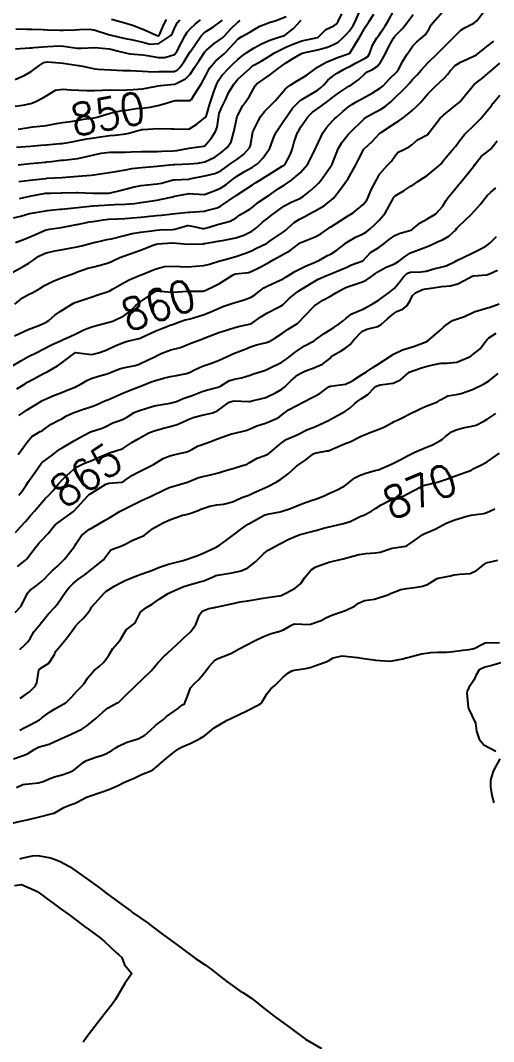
# Model space of a CAD drawing. Header units: metres. Extents: x 307586 to 320046, y 7427249 to 7434250.
# Drawn here: x 319766.2 to 319825.8, y 7429286 to 7429414.4 of the extents above; entities that cross this region are included whole.
import ezdxf
from ezdxf.enums import TextEntityAlignment as Align

# ---------------------------------------------------------------- set-up
doc = ezdxf.new("R2010")
doc.units = ezdxf.units.M
doc.header["$MEASUREMENT"] = 0
for name, color, linetype in [('Cotas', 45, 'Continuous'), ('Curvas de Nivel 1m', 11, 'Continuous'), ('Curvas de Nivel 5m', 15, 'Continuous')]:
    doc.layers.add(name, color=color, linetype=linetype)
doc.styles.add('Style-STANDARD', font='STANDARD.shx')

msp = doc.modelspace()

# ---------------------------------------------------------------- linework, layer by layer
at = {"layer": 'Curvas de Nivel 1m', "flags": 128}
for points, elevation in [([(319765.3, 7429382.7), (319766.58, 7429383.42), (319767.32, 7429383.84), (319767.82, 7429384.17), (319768.49, 7429384.66), (319769.34, 7429385.09), (319770.58, 7429385.4), (319771.34, 7429385.53), (319772.46, 7429385.73), (319773.35, 7429385.9), (319773.92, 7429386.03), (319775.35, 7429386.4), (319775.5, 7429386.43), (319776.1, 7429386.57), (319777.12, 7429386.8), (319777.36, 7429386.84), (319777.71, 7429386.91), (319779.36, 7429387.33), (319780.31, 7429387.57), (319781.37, 7429387.75), (319782.8, 7429387.92), (319783.37, 7429388), (319783.8, 7429388.05), (319785.37, 7429388.09), (319785.7, 7429388.12), (319786.86, 7429388.45), (319787.26, 7429388.56), (319787.37, 7429388.56), (319788.09, 7429388.43), (319789.16, 7429388.2), (319789.37, 7429388.19), (319789.55, 7429388.23), (319790.12, 7429388.4), (319791.06, 7429388.72), (319791.38, 7429388.79), (319792.64, 7429389.11), (319793.39, 7429389.56), (319793.85, 7429389.91), (319794.61, 7429390.35), (319795.12, 7429390.63), (319795.41, 7429390.86), (319796.22, 7429391.53), (319797.42, 7429392.3), (319797.46, 7429392.32), (319798.61, 7429393.13), (319799.44, 7429393.64), (319799.84, 7429393.89), (319800.35, 7429394.28), (319800.97, 7429394.77), (319801.46, 7429395.19), (319802.38, 7429396.26), (319803.32, 7429398.06), (319803.39, 7429398.24), (319803.51, 7429398.51), (319804.06, 7429399.7), (319804.33, 7429400.23), (319804.81, 7429400.95), (319805.54, 7429401.72), (319805.79, 7429401.97), (319806.03, 7429402.22), (319806.83, 7429402.93), (319807.56, 7429403.49), (319807.98, 7429403.79), (319808.6, 7429404.18), (319809.58, 7429404.73), (319810.53, 7429405.22), (319811.59, 7429405.87), (319811.9, 7429406.15), (319812.72, 7429407.02), (319813.62, 7429407.91), (319813.72, 7429408.02), (319813.8, 7429408.12), (319814.43, 7429409.32), (319814.93, 7429410.11), (319815.21, 7429410.54), (319815.65, 7429411.16), (319816.11, 7429411.65), (319816.66, 7429412.09), (319817.19, 7429412.57), (319817.68, 7429413.3), (319817.97, 7429413.8), (319818.17, 7429414.07), (319819.71, 7429415.82)], 857), ([(319765.55, 7429378.7), (319766.49, 7429379.47), (319767.27, 7429379.9), (319767.8, 7429380.14), (319768.67, 7429380.66), (319769.29, 7429381.03), (319770.37, 7429381.56), (319771.3, 7429381.94), (319773.03, 7429382.6), (319773.23, 7429382.68), (319773.3, 7429382.7), (319774.71, 7429383.19), (319775.31, 7429383.35), (319776.3, 7429383.58), (319777.32, 7429383.89), (319777.79, 7429384.09), (319778.74, 7429384.54), (319779.34, 7429384.78), (319780.63, 7429385.22), (319781.34, 7429385.48), (319782.97, 7429386.11), (319783.35, 7429386.23), (319783.56, 7429386.27), (319785.35, 7429386.4), (319785.42, 7429386.39), (319787.35, 7429386.23), (319789.23, 7429386.29), (319789.35, 7429386.3), (319789.44, 7429386.32), (319789.91, 7429386.4), (319791.15, 7429386.6), (319791.36, 7429386.64), (319791.67, 7429386.7), (319793.36, 7429387.02), (319794.35, 7429387.36), (319795.37, 7429387.88), (319795.65, 7429388.06), (319795.99, 7429388.33), (319796.73, 7429388.98), (319797.39, 7429389.51), (319797.85, 7429389.86), (319798.44, 7429390.3), (319799.41, 7429390.99), (319800.25, 7429391.45), (319801.42, 7429391.99), (319801.88, 7429392.26), (319802.73, 7429392.95), (319803.44, 7429393.57), (319803.78, 7429393.9), (319804.04, 7429394.23), (319804.63, 7429395.06), (319805.44, 7429396.22), (319805.45, 7429396.24), (319805.47, 7429396.29), (319806.04, 7429397.67), (319806.26, 7429398.21), (319806.72, 7429399), (319807.52, 7429400.03), (319807.68, 7429400.2), (319809.54, 7429402.05), (319809.6, 7429402.11), (319809.69, 7429402.17), (319810.88, 7429402.83), (319811.56, 7429403.17), (319812.17, 7429403.53), (319812.86, 7429404.13), (319813.58, 7429404.82), (319814.25, 7429405.45), (319814.88, 7429406.11), (319815.22, 7429406.48), (319815.61, 7429406.92), (319816.17, 7429407.54), (319816.67, 7429408.09), (319817.13, 7429408.59), (319817.63, 7429409.1), (319818.61, 7429410.07), (319819.65, 7429411.13), (319820.12, 7429411.58), (319820.6, 7429412.04), (319821.12, 7429412.59), (319821.68, 7429413.12), (319822.24, 7429413.47), (319823.31, 7429414.01), (319823.7, 7429414.33), (319824.95, 7429415.99)], 858), ([(319766.05, 7429394.09), (319767.45, 7429394.28), (319767.8, 7429394.32), (319769.45, 7429394.49), (319769.59, 7429394.51), (319771.45, 7429394.63), (319773.45, 7429394.76), (319775.15, 7429394.89), (319775.46, 7429394.93), (319776.88, 7429395.15), (319777.46, 7429395.25), (319778.27, 7429395.36), (319779.46, 7429395.58), (319780.25, 7429395.74), (319781.47, 7429395.89), (319782.99, 7429396), (319783.47, 7429396.05), (319783.85, 7429396.1), (319785.47, 7429396.23), (319785.69, 7429396.24), (319787.47, 7429396.35), (319788.58, 7429396.42), (319789.47, 7429396.6), (319790.7, 7429397.18), (319791.49, 7429397.73), (319792.27, 7429398.38), (319792.77, 7429399.11), (319793.1, 7429400.37), (319793.54, 7429402.27), (319793.56, 7429402.34), (319793.57, 7429402.36), (319794.25, 7429403.67), (319794.75, 7429404.35), (319795.09, 7429404.83), (319795.59, 7429405.76), (319795.79, 7429406.14), (319795.96, 7429406.34), (319796.91, 7429407.02), (319797.6, 7429407.48), (319798.69, 7429408.3), (319799.63, 7429409), (319800.43, 7429409.49), (319801.64, 7429410.19), (319801.88, 7429410.27), (319803.65, 7429410.65), (319804.88, 7429411), (319805.65, 7429411.32), (319806.23, 7429411.65), (319806.86, 7429412.21), (319807.26, 7429412.61), (319807.68, 7429413.07), (319808.15, 7429413.73), (319808.4, 7429414.19), (319808.89, 7429415.37)], 853), ([(319765.56, 7429403.57), (319766.55, 7429403.7), (319767.56, 7429403.91), (319768.11, 7429404.12), (319769.16, 7429404.66), (319769.58, 7429404.94), (319770.64, 7429405.58), (319771.58, 7429405.71), (319772.59, 7429405.63), (319773.58, 7429405.58), (319774.62, 7429405.55), (319775.58, 7429405.54), (319776.55, 7429405.61), (319777.58, 7429405.64), (319778.65, 7429405.61), (319779.58, 7429405.63), (319780.44, 7429405.66), (319781.59, 7429405.77), (319783.17, 7429406.07), (319783.59, 7429406.16), (319783.87, 7429406.2), (319785.59, 7429406.34), (319785.69, 7429406.36), (319785.93, 7429406.46), (319787.02, 7429407.02), (319787.6, 7429407.6), (319788.15, 7429408.43), (319788.74, 7429409.31), (319789.47, 7429410.41), (319789.65, 7429410.63), (319790.61, 7429411.44), (319791.66, 7429412.18), (319791.89, 7429412.39), (319792.74, 7429413.31), (319793.69, 7429414.21), (319793.78, 7429414.28), (319793.91, 7429414.37)], 849), ([(319765.6, 7429406.94), (319766.81, 7429407.48), (319767.61, 7429407.94), (319768.54, 7429408.67), (319769.2, 7429409.07), (319769.62, 7429409.14), (319771.21, 7429409.05), (319771.62, 7429409.01), (319773.51, 7429408.71), (319773.61, 7429408.69), (319774.05, 7429408.6), (319775.61, 7429408.26), (319775.97, 7429408.22), (319777.61, 7429408.15), (319779.15, 7429408.08), (319779.61, 7429408.06), (319780.08, 7429408.06), (319781.61, 7429407.98), (319783.02, 7429407.9), (319783.61, 7429407.94), (319784.12, 7429407.96), (319785.61, 7429407.95), (319785.98, 7429408.09), (319786.32, 7429408.45), (319786.85, 7429409.22), (319787.63, 7429410.44), (319787.64, 7429410.47), (319789, 7429412.42), (319789.32, 7429412.77), (319789.67, 7429413.01), (319790.53, 7429413.55), (319791.67, 7429414.39)], 848), ([(319765.63, 7429386.42), (319766.28, 7429386.69), (319767.04, 7429387), (319767.36, 7429387.12), (319768.13, 7429387.44), (319769.37, 7429387.97), (319769.9, 7429388.11), (319771.37, 7429388.31), (319772.88, 7429388.61), (319773.28, 7429388.69), (319773.37, 7429388.71), (319774.94, 7429389.03), (319775.38, 7429389.1), (319776.66, 7429389.29), (319777.39, 7429389.37), (319778.51, 7429389.42), (319779.39, 7429389.46), (319780.37, 7429389.54), (319781.39, 7429389.63), (319782.2, 7429389.69), (319783.39, 7429389.82), (319784, 7429389.87), (319785.4, 7429390.03), (319785.77, 7429390.08), (319787.4, 7429390.24), (319787.58, 7429390.26), (319789.4, 7429390.39), (319789.42, 7429390.39), (319789.49, 7429390.41), (319791, 7429390.8), (319791.41, 7429390.99), (319793.4, 7429392.36), (319794.62, 7429393.16), (319795.44, 7429393.68), (319795.85, 7429393.94), (319796.46, 7429394.33), (319797.07, 7429394.71), (319797.46, 7429394.96), (319799.21, 7429396.04), (319799.47, 7429396.19), (319799.53, 7429396.23), (319799.58, 7429396.29), (319800.23, 7429397.53), (319800.49, 7429398.28), (319800.71, 7429399.08), (319801.14, 7429400.27), (319801.27, 7429400.53), (319801.53, 7429400.98), (319802.42, 7429402.26), (319802.99, 7429402.81), (319803.56, 7429403.22), (319804.16, 7429403.64), (319804.95, 7429404.23), (319805.3, 7429404.5), (319805.58, 7429404.72), (319806.44, 7429405.36), (319807.59, 7429406.08), (319807.8, 7429406.2), (319808.85, 7429406.93), (319809.61, 7429407.64), (319809.91, 7429407.88), (319810.46, 7429408.16), (319811.18, 7429408.6), (319811.63, 7429409.15), (319812.14, 7429410.14), (319812.67, 7429411.15), (319813.21, 7429412.13), (319813.39, 7429412.4), (319813.67, 7429412.69), (319814.4, 7429413.4), (319814.94, 7429414.11), (319815.7, 7429415.11)], 856), ([(319765.64, 7429410.8), (319767.41, 7429410.92), (319767.65, 7429410.92), (319767.91, 7429410.94), (319769.65, 7429411.1), (319771.12, 7429411.16), (319771.65, 7429411.13), (319773.37, 7429410.89), (319773.65, 7429410.87), (319773.92, 7429410.88), (319775.65, 7429410.94), (319777.41, 7429410.8), (319777.64, 7429410.75), (319777.8, 7429410.71), (319778.41, 7429410.55), (319779.64, 7429410.23), (319780, 7429410.17), (319781.64, 7429410.02), (319782.2, 7429409.94), (319783.63, 7429409.7), (319784.41, 7429409.69), (319785.64, 7429410.09), (319785.82, 7429410.27), (319785.94, 7429410.46), (319786.51, 7429411.59), (319786.96, 7429412.45), (319787.23, 7429412.88), (319787.68, 7429413.38), (319788.23, 7429413.89), (319788.92, 7429414.42)], 847), ([(319765.67, 7429413.32), (319767.08, 7429413.28), (319767.67, 7429413.26), (319769.11, 7429413.22), (319769.67, 7429413.2), (319771.17, 7429413.13), (319771.67, 7429413.13), (319773.09, 7429413.19), (319773.67, 7429413.23), (319775, 7429413.26), (319775.67, 7429413.15), (319777.44, 7429412.56), (319777.66, 7429412.5), (319779.27, 7429412.15), (319779.66, 7429412.07), (319780.2, 7429411.98), (319781.65, 7429411.65), (319782.54, 7429411.39), (319783.65, 7429411.48), (319785.17, 7429412.47), (319785.38, 7429412.75), (319785.68, 7429413.47), (319786.02, 7429414.12), (319786.33, 7429414.45)], 846), ([(319765.76, 7429398.43), (319767.49, 7429398.55), (319768.83, 7429398.66), (319769.43, 7429398.71), (319769.49, 7429398.71), (319771.26, 7429398.87), (319771.5, 7429398.89), (319772.96, 7429399.15), (319773.5, 7429399.25), (319774.62, 7429399.48), (319775.51, 7429399.62), (319776.34, 7429399.74), (319777.51, 7429399.89), (319778.12, 7429399.94), (319779.52, 7429400.11), (319779.87, 7429400.17), (319781.05, 7429400.51), (319781.42, 7429400.62), (319781.52, 7429400.64), (319781.67, 7429400.66), (319783.53, 7429400.76), (319785.25, 7429400.73), (319785.53, 7429400.73), (319787.29, 7429400.68), (319787.53, 7429400.73), (319788.44, 7429401.34), (319789.54, 7429402.21), (319789.62, 7429402.33), (319789.65, 7429402.41), (319790.1, 7429403.87), (319790.27, 7429404.4), (319790.6, 7429405.38), (319790.98, 7429406.4), (319791.18, 7429406.81), (319791.6, 7429407.45), (319792.46, 7429408.38), (319793.06, 7429408.93), (319793.63, 7429409.46), (319794.11, 7429409.88), (319794.75, 7429410.35), (319795.65, 7429410.92), (319796.57, 7429411.41), (319797.66, 7429411.88), (319798.89, 7429412.3), (319799.47, 7429412.49), (319799.67, 7429412.59), (319800.6, 7429413.36), (319801.46, 7429414.27), (319801.59, 7429414.38)], 851), ([(319765.96, 7429396.2), (319767.47, 7429396.37), (319769.38, 7429396.56), (319769.47, 7429396.57), (319769.55, 7429396.57), (319770.15, 7429396.64), (319771.33, 7429396.78), (319771.47, 7429396.8), (319771.66, 7429396.81), (319773.48, 7429397), (319774.79, 7429397.28), (319775.48, 7429397.45), (319776.39, 7429397.66), (319777.49, 7429397.79), (319778.74, 7429397.79), (319779.49, 7429397.79), (319780.18, 7429397.83), (319781.49, 7429397.89), (319782.89, 7429397.89), (319783.49, 7429397.9), (319784.04, 7429397.92), (319785.49, 7429397.96), (319785.94, 7429398), (319787.49, 7429398.3), (319788.38, 7429398.43), (319789.35, 7429398.56), (319789.5, 7429398.63), (319790.3, 7429399.61), (319790.81, 7429400.4), (319791, 7429400.93), (319791.21, 7429402.39), (319791.28, 7429402.66), (319791.56, 7429403.38), (319791.89, 7429404.06), (319792.04, 7429404.38), (319792.44, 7429405.24), (319793.09, 7429406.37), (319793.6, 7429406.96), (319794.34, 7429407.62), (319795.13, 7429408.34), (319795.39, 7429408.57), (319795.62, 7429408.73), (319796.65, 7429409.3), (319797.64, 7429409.92), (319798.24, 7429410.31), (319799.65, 7429411.02), (319800.54, 7429411.4), (319801.66, 7429411.82), (319803.63, 7429412.2), (319803.66, 7429412.21), (319803.69, 7429412.22), (319803.72, 7429412.24), (319804.69, 7429413.22), (319805.68, 7429413.69), (319806.01, 7429413.9), (319806.26, 7429414.21), (319806.72, 7429415.19)], 852), ([(319766.14, 7429391.97), (319767.42, 7429392.26), (319769.4, 7429392.63), (319769.42, 7429392.63), (319769.44, 7429392.63), (319770.09, 7429392.64), (319771.39, 7429392.67), (319771.42, 7429392.67), (319773.29, 7429392.73), (319773.42, 7429392.73), (319775.36, 7429392.65), (319775.42, 7429392.64), (319777.33, 7429392.65), (319777.42, 7429392.66), (319778.95, 7429393.02), (319779.43, 7429393.14), (319780.54, 7429393.42), (319781.44, 7429393.6), (319782.24, 7429393.7), (319783.44, 7429393.8), (319784.01, 7429393.91), (319785.45, 7429394.31), (319785.58, 7429394.33), (319787.45, 7429394.42), (319787.47, 7429394.42), (319787.54, 7429394.44), (319789.46, 7429394.83), (319790.73, 7429395.12), (319791.46, 7429395.46), (319792.73, 7429396.37), (319793.48, 7429396.89), (319794.33, 7429397.5), (319795.1, 7429398.34), (319795.22, 7429398.62), (319795.52, 7429400.34), (319796.16, 7429401.71), (319796.5, 7429402.33), (319796.96, 7429402.92), (319797.56, 7429403.5), (319797.98, 7429403.9), (319798.36, 7429404.31), (319799.59, 7429405.71), (319799.88, 7429405.99), (319800.29, 7429406.28), (319801.09, 7429406.78), (319801.6, 7429407.07), (319802.35, 7429407.52), (319803.29, 7429408.24), (319803.63, 7429408.48), (319804.75, 7429409.12), (319805.64, 7429409.49), (319806.17, 7429409.69), (319807.64, 7429410.19), (319807.66, 7429410.2), (319807.7, 7429410.26), (319808.88, 7429412.18), (319809.17, 7429412.68), (319809.68, 7429413.56), (319809.93, 7429413.93), (319810.1, 7429414.17), (319810.72, 7429415.15)], 854), ([(319765.51, 7429374.7), (319766.65, 7429375.26), (319767.22, 7429375.48), (319768.55, 7429375.98), (319769.23, 7429376.29), (319769.47, 7429376.41), (319769.81, 7429376.64), (319770.58, 7429377.3), (319771.24, 7429377.77), (319772.6, 7429378.61), (319773.02, 7429378.84), (319773.26, 7429378.93), (319774.51, 7429379.35), (319775.27, 7429379.61), (319775.98, 7429379.87), (319777.28, 7429380.26), (319777.49, 7429380.34), (319777.84, 7429380.55), (319779.29, 7429381.41), (319780.03, 7429381.78), (319781.3, 7429382.32), (319781.76, 7429382.5), (319782.85, 7429382.95), (319783.31, 7429383.13), (319784.39, 7429383.4), (319785.32, 7429383.47), (319786.37, 7429383.4), (319787.32, 7429383.38), (319788.28, 7429383.47), (319789.32, 7429383.56), (319790.03, 7429383.7), (319791.33, 7429384.12), (319791.54, 7429384.18), (319792.3, 7429384.38), (319793.34, 7429384.66), (319794.59, 7429385.09), (319795.34, 7429385.41), (319795.97, 7429385.71), (319797.21, 7429386.32), (319797.3, 7429386.38), (319797.35, 7429386.41), (319797.67, 7429386.63), (319799.37, 7429387.8), (319799.65, 7429388), (319799.96, 7429388.28), (319800.7, 7429388.96), (319801.39, 7429389.39), (319801.98, 7429389.67), (319803.01, 7429390.25), (319803.41, 7429390.46), (319804.53, 7429391.11), (319805.42, 7429391.8), (319805.64, 7429392), (319805.82, 7429392.22), (319806.52, 7429393.13), (319807.31, 7429394.2), (319807.37, 7429394.28), (319807.45, 7429394.4), (319808.46, 7429396.19), (319808.8, 7429396.87), (319809.47, 7429398.17), (319809.5, 7429398.2), (319810.51, 7429399.16), (319811.45, 7429400.15), (319811.49, 7429400.19), (319811.52, 7429400.22), (319811.71, 7429400.33), (319813.54, 7429401.52), (319813.9, 7429401.75), (319814.43, 7429402.11), (319815.05, 7429402.6), (319815.56, 7429403.04), (319816.1, 7429403.56), (319816.63, 7429404.09), (319817.07, 7429404.59), (319817.58, 7429405.19), (319818.46, 7429406.07), (319819.04, 7429406.62), (319819.61, 7429407.16), (319820.04, 7429407.62), (319820.34, 7429408.04), (319820.96, 7429408.71), (319821.63, 7429409.13), (319823.58, 7429410), (319823.64, 7429410.04), (319824.74, 7429410.9), (319825.66, 7429411.63), (319825.84, 7429411.8)], 859), ([(319765.78, 7429368.04), (319766.82, 7429368.68), (319767.02, 7429368.8), (319767.14, 7429368.86), (319768.29, 7429369.52), (319769.15, 7429369.97), (319769.62, 7429370.19), (319770.41, 7429370.64), (319770.89, 7429370.91), (319771.17, 7429371.09), (319773.18, 7429372.6), (319775.18, 7429372.37), (319775.38, 7429372.38), (319776.06, 7429372.57), (319776.9, 7429372.85), (319777.19, 7429372.97), (319778.25, 7429373.49), (319779.2, 7429373.88), (319779.71, 7429374.02), (319781.21, 7429374.38), (319781.3, 7429374.42), (319781.5, 7429374.51), (319783.22, 7429375.3), (319784.06, 7429375.63), (319785.23, 7429376.08), (319785.51, 7429376.18), (319786.28, 7429376.45), (319786.98, 7429376.7), (319787.24, 7429376.74), (319787.63, 7429376.83), (319789.24, 7429377.34), (319790.01, 7429377.64), (319791.25, 7429378.2), (319791.71, 7429378.38), (319792.86, 7429378.76), (319793.26, 7429378.88), (319794.4, 7429379.22), (319795.27, 7429379.56), (319795.74, 7429379.87), (319796.35, 7429380.33), (319796.89, 7429380.72), (319797.29, 7429380.94), (319798.48, 7429381.49), (319799.3, 7429381.88), (319799.57, 7429382.02), (319799.99, 7429382.28), (319800.8, 7429382.79), (319801.31, 7429383.06), (319802.12, 7429383.45), (319803.33, 7429383.97), (319803.52, 7429384.05), (319803.9, 7429384.23), (319804.81, 7429384.75), (319805.34, 7429385.03), (319806.08, 7429385.48), (319806.99, 7429386.2), (319807.18, 7429386.37), (319807.36, 7429386.5), (319808.43, 7429387.12), (319809.37, 7429387.54), (319809.79, 7429387.76), (319810.28, 7429388.16), (319810.84, 7429388.7), (319811.39, 7429389.24), (319812.17, 7429390.14), (319813.08, 7429391.79), (319813.25, 7429392.12), (319813.32, 7429392.22), (319813.43, 7429392.31), (319814.56, 7429392.99), (319815.44, 7429393.55), (319815.79, 7429393.76), (319816.29, 7429394.09), (319816.99, 7429394.55), (319817.46, 7429394.88), (319818.9, 7429396.06), (319819.19, 7429396.35), (319819.48, 7429396.7), (319820.08, 7429397.45), (319820.6, 7429398.04), (319821.01, 7429398.53), (319821.52, 7429399.24), (319822.15, 7429400.02), (319823.54, 7429401.37), (319823.85, 7429401.69), (319824.15, 7429401.99), (319824.81, 7429402.73), (319825.57, 7429403.71), (319825.68, 7429403.87), (319825.76, 7429403.98), (319826.6, 7429404.95)], 861), ([(319766.06, 7429364.69), (319766.67, 7429365.11), (319767.1, 7429365.39), (319769.02, 7429366.56), (319769.11, 7429366.62), (319769.14, 7429366.63), (319769.18, 7429366.65), (319770.52, 7429367.23), (319771.12, 7429367.47), (319772.54, 7429368.02), (319773.13, 7429368.26), (319773.36, 7429368.37), (319773.75, 7429368.59), (319774.62, 7429369.1), (319775.14, 7429369.34), (319776.09, 7429369.63), (319777.15, 7429369.94), (319777.6, 7429370.11), (319778.7, 7429370.54), (319779.16, 7429370.68), (319780.7, 7429370.98), (319781.17, 7429371.13), (319782.39, 7429371.71), (319783.18, 7429372.08), (319783.44, 7429372.22), (319783.95, 7429372.47), (319784.83, 7429372.82), (319785.19, 7429372.93), (319786.39, 7429373.25), (319787.2, 7429373.58), (319787.81, 7429373.83), (319789.21, 7429374.34), (319789.26, 7429374.36), (319789.38, 7429374.41), (319790.69, 7429374.92), (319791.22, 7429375.11), (319792.3, 7429375.45), (319793.23, 7429375.73), (319793.7, 7429375.88), (319795.23, 7429376.23), (319795.31, 7429376.26), (319795.44, 7429376.34), (319796.5, 7429377.07), (319797.25, 7429377.55), (319798.72, 7429378.3), (319799.07, 7429378.48), (319799.26, 7429378.62), (319800.11, 7429379.44), (319801.15, 7429380.27), (319801.23, 7429380.32), (319801.28, 7429380.35), (319801.52, 7429380.5), (319803.3, 7429381.59), (319803.72, 7429381.81), (319804.68, 7429382.23), (319805.12, 7429382.4), (319805.31, 7429382.48), (319806.54, 7429382.99), (319807.32, 7429383.35), (319807.91, 7429383.61), (319809.33, 7429384.14), (319809.35, 7429384.15), (319809.37, 7429384.17), (319810.33, 7429385.17), (319811.35, 7429385.83), (319811.83, 7429386.14), (319812.68, 7429386.81), (319813.37, 7429387.3), (319813.93, 7429387.55), (319815.38, 7429387.97), (319815.48, 7429388.01), (319815.61, 7429388.1), (319816.58, 7429388.9), (319817.4, 7429389.39), (319818.53, 7429390.06), (319819.41, 7429391), (319819.79, 7429391.67), (319820.03, 7429392.04), (319820.66, 7429392.81), (319821.45, 7429393.75), (319821.58, 7429393.9), (319821.7, 7429394.03), (319822.61, 7429395.15), (319823.3, 7429396), (319823.37, 7429396.1), (319823.48, 7429396.27), (319824.25, 7429397.24), (319825.16, 7429397.98), (319825.36, 7429398.13), (319825.51, 7429398.27), (319826.27, 7429399.21)], 862), ([(319765.95, 7429359.77), (319766.63, 7429360.68), (319767.05, 7429361.3), (319767.69, 7429362.03), (319768.73, 7429362.65), (319768.96, 7429362.76), (319769.07, 7429362.83), (319770.11, 7429363.6), (319771.09, 7429364.1), (319771.44, 7429364.27), (319772.06, 7429364.62), (319773.1, 7429365.09), (319774.2, 7429365.49), (319775.1, 7429365.78), (319775.69, 7429365.99), (319776.97, 7429366.56), (319777.07, 7429366.61), (319777.11, 7429366.63), (319777.23, 7429366.67), (319779.12, 7429367.51), (319779.86, 7429367.79), (319781.13, 7429368.27), (319781.68, 7429368.5), (319782.72, 7429368.91), (319783.14, 7429369.04), (319784.25, 7429369.36), (319785.15, 7429369.59), (319785.89, 7429369.72), (319787.16, 7429369.97), (319787.51, 7429370.09), (319788.17, 7429370.42), (319789.17, 7429370.88), (319790.31, 7429371.26), (319791.17, 7429371.59), (319792.82, 7429372.37), (319793.07, 7429372.47), (319793.19, 7429372.52), (319794.53, 7429373.01), (319795.2, 7429373.3), (319795.98, 7429373.55), (319797.21, 7429373.85), (319797.55, 7429373.97), (319798.15, 7429374.31), (319799.22, 7429375.05), (319799.94, 7429375.56), (319801.11, 7429376.27), (319801.19, 7429376.32), (319801.23, 7429376.36), (319803.01, 7429378.24), (319803.27, 7429378.47), (319804.33, 7429379.17), (319805.28, 7429379.69), (319805.62, 7429379.88), (319806.12, 7429380.21), (319806.86, 7429380.63), (319807.29, 7429380.82), (319808.28, 7429381.17), (319809.3, 7429381.48), (319809.77, 7429381.7), (319810.45, 7429382.16), (319810.94, 7429382.53), (319811.31, 7429382.81), (319812.18, 7429383.28), (319813.33, 7429383.74), (319813.56, 7429383.88), (319813.88, 7429384.11), (319814.7, 7429384.74), (319815.34, 7429385.13), (319816.04, 7429385.4), (319817.35, 7429385.88), (319817.77, 7429386.07), (319818.84, 7429386.58), (319819.36, 7429386.79), (319820.18, 7429387.23), (319821.04, 7429388.03), (319821.19, 7429388.22), (319821.39, 7429388.45), (319823.02, 7429390.01), (319823.41, 7429390.4), (319824.14, 7429391.27), (319824.72, 7429391.99), (319825.04, 7429392.37), (319825.43, 7429392.72), (319826.1, 7429393.32)], 863), ([(319766.05, 7429354.68), (319766.48, 7429355.17), (319766.98, 7429355.94), (319767.26, 7429356.4), (319767.45, 7429356.67), (319768.11, 7429357.55), (319768.87, 7429358.65), (319768.93, 7429358.73), (319769.02, 7429358.8), (319770.09, 7429359.57), (319771.04, 7429360.34), (319771.21, 7429360.46), (319771.5, 7429360.62), (319773.05, 7429361.52), (319773.73, 7429361.92), (319775, 7429362.58), (319775.04, 7429362.6), (319775.06, 7429362.61), (319776.54, 7429363.09), (319777.07, 7429363.33), (319777.88, 7429363.75), (319779.09, 7429364.2), (319779.33, 7429364.29), (319779.74, 7429364.52), (319780.58, 7429365.04), (319781.1, 7429365.26), (319782.27, 7429365.65), (319783.11, 7429365.91), (319783.58, 7429366), (319785.11, 7429366.22), (319785.88, 7429366.45), (319786.72, 7429366.84), (319787.12, 7429366.96), (319787.88, 7429367.19), (319789.13, 7429367.68), (319789.67, 7429367.86), (319791.13, 7429368.25), (319791.43, 7429368.39), (319792.47, 7429369.05), (319793.15, 7429369.26), (319794.08, 7429369.42), (319795.15, 7429369.77), (319795.57, 7429369.93), (319796.83, 7429370.32), (319797.08, 7429370.4), (319797.16, 7429370.43), (319797.34, 7429370.5), (319799.17, 7429371.38), (319799.71, 7429371.75), (319800.38, 7429372.28), (319800.83, 7429372.63), (319801.19, 7429372.91), (319802.02, 7429373.44), (319803.21, 7429374.09), (319803.31, 7429374.14), (319803.44, 7429374.24), (319804.46, 7429374.99), (319805.23, 7429375.47), (319805.7, 7429375.75), (319806.38, 7429376.21), (319806.86, 7429376.59), (319807.24, 7429376.93), (319807.96, 7429377.48), (319809.26, 7429378.03), (319809.37, 7429378.06), (319809.6, 7429378.17), (319810.66, 7429378.76), (319811.27, 7429379.13), (319812.65, 7429380.13), (319813.29, 7429380.67), (319813.98, 7429381.43), (319814.47, 7429382.11), (319814.87, 7429382.55), (319815.31, 7429382.72), (319816.65, 7429382.75), (319817.31, 7429382.84), (319818.27, 7429383.12), (319819.32, 7429383.37), (319819.85, 7429383.52), (319820.97, 7429384.03), (319821.2, 7429384.17), (319821.34, 7429384.25), (319821.79, 7429384.47), (319823.35, 7429385.24), (319823.86, 7429385.49), (319824.84, 7429385.99), (319825.14, 7429386.2), (319825.36, 7429386.39), (319826.16, 7429387.18)], 864), ([(319765.86, 7429345.68), (319766.87, 7429346.49), (319766.96, 7429346.58), (319767.04, 7429346.67), (319767.85, 7429347.69), (319768.62, 7429348.65), (319768.74, 7429348.8), (319768.9, 7429348.97), (319769.72, 7429349.83), (319770.38, 7429350.64), (319770.63, 7429350.93), (319770.93, 7429351.18), (319772.94, 7429352.6), (319773.89, 7429353.66), (319774.73, 7429354.58), (319774.85, 7429354.7), (319774.98, 7429354.8), (319775.64, 7429355.23), (319776.99, 7429356.06), (319777.36, 7429356.17), (319778.99, 7429356.3), (319779.17, 7429356.35), (319779.44, 7429356.53), (319780.35, 7429357.16), (319781, 7429357.53), (319782.93, 7429358.48), (319782.99, 7429358.51), (319783.01, 7429358.53), (319784.2, 7429359.29), (319785.03, 7429359.62), (319785.69, 7429359.79), (319787.04, 7429360.09), (319787.3, 7429360.17), (319787.8, 7429360.42), (319788.61, 7429360.85), (319789.05, 7429361.01), (319790.1, 7429361.36), (319791.06, 7429361.74), (319792.83, 7429362.36), (319793.02, 7429362.41), (319793.06, 7429362.42), (319794.62, 7429362.8), (319795.07, 7429362.98), (319796.01, 7429363.4), (319797.08, 7429363.72), (319797.52, 7429363.87), (319798.46, 7429364.3), (319798.85, 7429364.53), (319799.1, 7429364.73), (319800, 7429365.39), (319801.11, 7429365.97), (319801.65, 7429366.26), (319803.12, 7429367.02), (319803.92, 7429367.43), (319804.96, 7429368.22), (319805.07, 7429368.3), (319805.14, 7429368.33), (319805.29, 7429368.36), (319807.15, 7429368.64), (319807.98, 7429369.01), (319809.16, 7429369.79), (319809.39, 7429369.94), (319809.8, 7429370.16), (319810.62, 7429370.7), (319811.17, 7429371.06), (319812.84, 7429372.13), (319813.04, 7429372.27), (319813.19, 7429372.38), (319814.35, 7429372.95), (319815.2, 7429373.21), (319815.87, 7429373.42), (319817.21, 7429373.91), (319817.33, 7429373.96), (319817.54, 7429374.08), (319819.23, 7429375.54), (319819.5, 7429375.78), (319819.79, 7429376.04), (319820.63, 7429376.64), (319821.25, 7429376.84), (319822.14, 7429377.12), (319823.26, 7429377.66), (319823.49, 7429377.76), (319824.22, 7429377.99), (319825.03, 7429378.22), (319825.27, 7429378.28), (319826.5, 7429378.74)], 866), ([(319765.56, 7429339.92), (319766.28, 7429340.68), (319766.81, 7429341.61), (319767.15, 7429342.34), (319767.43, 7429342.66), (319768.23, 7429343.26), (319768.84, 7429343.76), (319769.3, 7429344.19), (319769.75, 7429344.64), (319770.3, 7429345.19), (319770.86, 7429345.7), (319771.78, 7429346.62), (319772.89, 7429347.98), (319773.13, 7429348.36), (319773.24, 7429348.6), (319773.91, 7429349.59), (319774.92, 7429350.39), (319775.05, 7429350.45), (319775.27, 7429350.57), (319776.93, 7429351.54), (319777.58, 7429351.9), (319778.58, 7429352.53), (319778.81, 7429352.67), (319778.95, 7429352.74), (319780.16, 7429353.31), (319780.96, 7429353.74), (319781.48, 7429353.99), (319782.62, 7429354.49), (319782.97, 7429354.65), (319784.18, 7429355.27), (319784.98, 7429355.62), (319786.68, 7429356.12), (319786.99, 7429356.21), (319787.15, 7429356.27), (319787.56, 7429356.42), (319788.58, 7429356.83), (319789, 7429356.96), (319790.17, 7429357.23), (319791, 7429357.45), (319792.54, 7429357.9), (319793.01, 7429358.02), (319793.27, 7429358.09), (319794.07, 7429358.35), (319794.78, 7429358.58), (319795.02, 7429358.71), (319796.05, 7429359.31), (319797.03, 7429359.67), (319797.46, 7429359.88), (319797.99, 7429360.3), (319798.55, 7429360.79), (319799.05, 7429361.22), (319799.68, 7429361.66), (319801.06, 7429362.27), (319802.4, 7429362.92), (319803.08, 7429363.19), (319803.83, 7429363.49), (319805.09, 7429364.1), (319805.16, 7429364.15), (319805.3, 7429364.22), (319807.1, 7429365.2), (319807.69, 7429365.6), (319808.32, 7429366.18), (319808.75, 7429366.54), (319809.12, 7429366.76), (319809.98, 7429367.31), (319810.77, 7429368.15), (319810.97, 7429368.33), (319811.15, 7429368.42), (319811.52, 7429368.52), (319813.15, 7429368.73), (319814.09, 7429369.17), (319815.12, 7429370.1), (319815.14, 7429370.12), (319815.16, 7429370.13), (319816.62, 7429370.63), (319817.17, 7429370.81), (319818.17, 7429371.07), (319819.17, 7429371.25), (319819.94, 7429371.28), (319821.18, 7429371.41), (319822.69, 7429372.01), (319822.99, 7429372.2), (319823.19, 7429372.35), (319824.11, 7429373.08), (319824.81, 7429373.98), (319824.98, 7429374.22), (319825.22, 7429374.44), (319826.14, 7429375.05)], 867), ([(319766.15, 7429335.26), (319766.74, 7429335.79), (319767.18, 7429336.23), (319767.46, 7429336.66), (319767.94, 7429337.48), (319768.77, 7429338.5), (319768.84, 7429338.58), (319768.9, 7429338.65), (319769.74, 7429339.69), (319770.61, 7429340.63), (319770.7, 7429340.74), (319770.81, 7429340.89), (319772.02, 7429342.61), (319772.39, 7429343.05), (319772.84, 7429343.51), (319773.43, 7429344.01), (319774.26, 7429344.59), (319774.59, 7429344.84), (319774.86, 7429345.07), (319776.7, 7429346.55), (319776.88, 7429346.77), (319777.63, 7429347.8), (319778.89, 7429348.24), (319779.1, 7429348.32), (319779.44, 7429348.52), (319780.4, 7429349.01), (319780.9, 7429349.2), (319781.83, 7429349.58), (319782.92, 7429350.48), (319784.23, 7429351.17), (319784.93, 7429351.51), (319786.64, 7429352.14), (319786.94, 7429352.21), (319787.12, 7429352.25), (319787.68, 7429352.42), (319788.61, 7429352.75), (319788.95, 7429352.89), (319790.07, 7429353.29), (319790.96, 7429353.43), (319791.81, 7429353.53), (319792.96, 7429353.83), (319793.33, 7429354), (319794.1, 7429354.35), (319794.75, 7429354.57), (319794.98, 7429354.66), (319795.59, 7429354.94), (319796.99, 7429355.58), (319797.49, 7429355.8), (319798.44, 7429356.3), (319798.77, 7429356.51), (319799, 7429356.65), (319799.96, 7429357.33), (319800.96, 7429358.27), (319800.99, 7429358.3), (319801.01, 7429358.31), (319802.18, 7429359.1), (319803.04, 7429359.81), (319803.32, 7429359.95), (319804.8, 7429360.22), (319805.01, 7429360.25), (319805.04, 7429360.26), (319805.12, 7429360.3), (319807.05, 7429361.13), (319807.82, 7429361.42), (319809.06, 7429362.04), (319809.14, 7429362.09), (319809.36, 7429362.17), (319810.57, 7429362.65), (319811.07, 7429362.84), (319811.98, 7429363.23), (319813.09, 7429363.79), (319813.3, 7429363.91), (319813.71, 7429364.11), (319814.64, 7429364.56), (319815.1, 7429364.81), (319816.55, 7429365.52), (319817.11, 7429365.78), (319817.31, 7429365.87), (319817.86, 7429366.06), (319818.75, 7429366.42), (319819.12, 7429366.66), (319820.03, 7429367.14), (319821.13, 7429367.31), (319821.72, 7429367.43), (319823.14, 7429367.96), (319823.17, 7429367.97), (319823.23, 7429368), (319824.53, 7429368.61), (319825.15, 7429368.99), (319826.38, 7429369.96)], 868), ([(319766.22, 7429329.12), (319766.66, 7429329.41), (319767.38, 7429329.95), (319768.09, 7429330.66), (319768.29, 7429331.05), (319768.56, 7429332.65), (319768.61, 7429332.75), (319768.7, 7429332.81), (319769.83, 7429333.52), (319770.52, 7429334.63), (319770.58, 7429334.78), (319770.74, 7429335.07), (319771.99, 7429336.61), (319772.76, 7429337.59), (319773.19, 7429338.18), (319773.56, 7429338.59), (319774.18, 7429339.19), (319774.79, 7429339.91), (319775.05, 7429340.33), (319775.21, 7429340.57), (319776.82, 7429342.4), (319776.9, 7429342.47), (319777.01, 7429342.55), (319778.12, 7429343.26), (319778.84, 7429343.66), (319779.43, 7429343.93), (319780.85, 7429344.51), (319782.86, 7429345.24), (319783.73, 7429345.6), (319784.87, 7429345.99), (319786.72, 7429346.43), (319786.87, 7429346.48), (319788.31, 7429346.98), (319788.88, 7429347.22), (319789.69, 7429347.59), (319790.89, 7429348.14), (319791.32, 7429348.38), (319792.23, 7429349.05), (319792.91, 7429349.55), (319793.37, 7429349.9), (319793.94, 7429350.35), (319794.52, 7429350.75), (319794.93, 7429351.01), (319796.62, 7429352), (319796.94, 7429352.17), (319797.04, 7429352.21), (319797.54, 7429352.3), (319798.73, 7429352.51), (319798.95, 7429352.57), (319800.23, 7429353), (319800.96, 7429353.28), (319801.66, 7429353.56), (319802.97, 7429354.03), (319803.13, 7429354.08), (319803.63, 7429354.23), (319804.57, 7429354.63), (319804.98, 7429354.82), (319806.12, 7429355.34), (319806.99, 7429355.79), (319807.23, 7429355.95), (319807.5, 7429356.18), (319808.32, 7429356.85), (319809.01, 7429357.19), (319809.73, 7429357.45), (319811.02, 7429357.79), (319811.31, 7429357.86), (319812, 7429358.14), (319813.03, 7429358.62), (319814.03, 7429359.11), (319815.04, 7429359.64), (319815.9, 7429360.09), (319817.05, 7429360.57), (319818.13, 7429360.99), (319819.06, 7429361.48), (319819.39, 7429361.72), (319819.76, 7429362.04), (319820.5, 7429362.61), (319821.08, 7429362.88), (319821.98, 7429363.12), (319823.08, 7429363.33), (319823.6, 7429363.48), (319824.58, 7429363.99), (319824.91, 7429364.17), (319825.1, 7429364.28), (319826.07, 7429364.93)], 869), ([(319765.38, 7429321.5), (319766.58, 7429321.91), (319767.12, 7429322.12), (319767.99, 7429322.66), (319768.34, 7429322.9), (319768.59, 7429323), (319769.86, 7429323.36), (319770.59, 7429323.68), (319772.61, 7429324.6), (319773.97, 7429325.23), (319774.62, 7429325.64), (319775.75, 7429326.56), (319776.64, 7429327.41), (319777.27, 7429327.92), (319778.43, 7429328.53), (319778.57, 7429328.61), (319778.66, 7429328.68), (319779.58, 7429329.61), (319780.55, 7429330.51), (319780.62, 7429330.57), (319780.68, 7429330.63), (319782.62, 7429332.48), (319782.66, 7429332.53), (319782.7, 7429332.59), (319783.57, 7429333.63), (319784.39, 7429334.46), (319784.57, 7429334.62), (319784.74, 7429334.78), (319786.54, 7429336.43), (319786.75, 7429336.62), (319787.68, 7429337.51), (319788.32, 7429338.41), (319788.46, 7429338.73), (319788.79, 7429339.61), (319789.13, 7429340.08), (319789.95, 7429340.4), (319790.66, 7429340.54), (319790.8, 7429340.57), (319791.05, 7429340.63), (319792.81, 7429341), (319793.92, 7429341.24), (319794.81, 7429341.39), (319796.09, 7429341.6), (319796.82, 7429341.72), (319797.34, 7429341.78), (319798.82, 7429341.99), (319799.05, 7429342.06), (319799.56, 7429342.28), (319800.38, 7429342.72), (319800.83, 7429342.97), (319801.53, 7429343.57), (319802.02, 7429344.25), (319802.86, 7429345.28), (319803.44, 7429345.66), (319804.87, 7429346.16), (319805.08, 7429346.22), (319806.88, 7429346.65), (319808.08, 7429346.98), (319808.89, 7429347.21), (319809.71, 7429347.34), (319810.89, 7429347.41), (319811.52, 7429347.51), (319812.9, 7429347.95), (319813.03, 7429347.99), (319813.88, 7429348.11), (319814.74, 7429348.27), (319814.91, 7429348.34), (319815.71, 7429348.89), (319816.92, 7429349.73), (319817.14, 7429349.85), (319817.67, 7429350.06), (319818.55, 7429350.43), (319818.93, 7429350.62), (319819.84, 7429351.14), (319820.94, 7429351.58), (319822.45, 7429352.01), (319822.83, 7429352.12), (319822.95, 7429352.14), (319824.57, 7429352.36), (319824.95, 7429352.47), (319825.97, 7429352.95)], 871), ([(319765.76, 7429317.92), (319766.53, 7429318.26), (319766.86, 7429318.33), (319768.53, 7429318.5), (319769.12, 7429318.64), (319770.09, 7429319.08), (319770.54, 7429319.23), (319771.63, 7429319.53), (319772.55, 7429319.86), (319773.02, 7429320.13), (319773.6, 7429320.59), (319774.12, 7429321.03), (319774.57, 7429321.31), (319775.73, 7429321.72), (319776.58, 7429321.98), (319777, 7429322.13), (319777.76, 7429322.54), (319778.24, 7429322.88), (319778.59, 7429323.11), (319779.54, 7429323.58), (319780.6, 7429323.88), (319781.07, 7429324.04), (319781.91, 7429324.49), (319782.62, 7429325.1), (319783.33, 7429325.77), (319784.25, 7429326.46), (319784.45, 7429326.65), (319784.64, 7429326.82), (319786.01, 7429327.8), (319786.65, 7429328.3), (319786.73, 7429328.35), (319786.88, 7429328.43), (319787.38, 7429329.72), (319787.65, 7429330.42), (319788.14, 7429330.97), (319788.69, 7429331.49), (319789.14, 7429331.97), (319789.46, 7429332.4), (319790, 7429333.11), (319790.73, 7429333.9), (319791.02, 7429334.1), (319791.77, 7429334.37), (319792.74, 7429334.76), (319793.77, 7429335.32), (319794.75, 7429335.85), (319795.73, 7429336.33), (319796.76, 7429336.84), (319797.81, 7429337.25), (319798.77, 7429337.51), (319799.34, 7429337.71), (319800.28, 7429338.27), (319800.61, 7429338.44), (319800.78, 7429338.47), (319802.6, 7429338.42), (319802.78, 7429338.43), (319804.1, 7429338.91), (319804.79, 7429339.28), (319805.43, 7429339.58), (319806.8, 7429340.04), (319806.91, 7429340.08), (319807.24, 7429340.19), (319808.28, 7429340.7), (319808.81, 7429341.1), (319809.57, 7429341.41), (319810.82, 7429341.57), (319812.48, 7429342.13), (319812.72, 7429342.23), (319812.83, 7429342.28), (319814.15, 7429342.79), (319814.84, 7429342.94), (319815.85, 7429343.07), (319816.84, 7429343.22), (319817.48, 7429343.43), (319818.48, 7429344.05), (319818.71, 7429344.19), (319818.85, 7429344.23), (319820.37, 7429344.52), (319820.86, 7429344.64), (319821.56, 7429344.72), (319822.86, 7429344.83), (319823.66, 7429345.2), (319824.65, 7429345.98), (319824.77, 7429346.08), (319824.88, 7429346.14), (319826.34, 7429346.5)], 872), ([(319765.21, 7429313.43), (319766.47, 7429313.69), (319767.27, 7429313.87), (319768.48, 7429314.15), (319770.28, 7429314.62), (319770.44, 7429314.67), (319770.48, 7429314.69), (319771.7, 7429315.4), (319772.5, 7429315.71), (319773.15, 7429315.95), (319774.36, 7429316.58), (319774.46, 7429316.64), (319774.51, 7429316.66), (319774.67, 7429316.73), (319776.52, 7429317.37), (319777.39, 7429317.67), (319778.53, 7429318.17), (319779.28, 7429318.52), (319780.15, 7429318.89), (319780.54, 7429319.07), (319781.5, 7429319.55), (319782.56, 7429319.97), (319782.9, 7429320.13), (319783.33, 7429320.47), (319783.99, 7429321.04), (319784.57, 7429321.53), (319785.68, 7429322.44), (319786.21, 7429322.82), (319786.59, 7429323), (319787.59, 7429323.43), (319788.61, 7429323.93), (319788.92, 7429324.09), (319789.42, 7429324.4), (319790.07, 7429324.94), (319790.62, 7429325.4), (319792.27, 7429326.37), (319792.63, 7429326.54), (319793.85, 7429327.14), (319794.64, 7429327.51), (319796.31, 7429328.32), (319796.51, 7429328.46), (319796.66, 7429328.67), (319797.27, 7429329.7), (319797.78, 7429330.3), (319798.26, 7429330.72), (319798.69, 7429331.14), (319799.26, 7429331.72), (319799.9, 7429332.28), (319800.39, 7429332.59), (319800.71, 7429332.67), (319802.11, 7429332.85), (319802.71, 7429333), (319803.64, 7429333.31), (319804.73, 7429333.72), (319805.06, 7429333.88), (319805.61, 7429334.21), (319806.74, 7429334.46), (319808.66, 7429334.24), (319808.73, 7429334.23), (319809.17, 7429334.17), (319810.73, 7429333.94), (319810.95, 7429333.92), (319812.73, 7429333.8), (319813.04, 7429333.81), (319814.4, 7429334.1), (319814.66, 7429334.17), (319814.73, 7429334.19), (319814.86, 7429334.22), (319816.74, 7429334.69), (319817.92, 7429334.88), (319818.74, 7429334.91), (319819.88, 7429334.9), (319820.74, 7429334.99), (319821.92, 7429335.18), (319822.75, 7429335.27), (319823.35, 7429335.39), (319824.48, 7429335.98), (319824.66, 7429336.07), (319824.75, 7429336.09), (319826.56, 7429336.15)], 873), ([(319826.73, 7429333.57), (319825.47, 7429333.22), (319824.72, 7429333.03), (319823.99, 7429332.71), (319823.59, 7429331.99), (319823.31, 7429331.38), (319822.69, 7429330.47), (319822.49, 7429330), (319822.46, 7429329.78), (319822.62, 7429328), (319822.66, 7429327.82), (319823.54, 7429325.99), (319823.65, 7429324.97), (319823.98, 7429323.99), (319824.6, 7429323.25), (319826.08, 7429322.47)], 873), ([(319826.58, 7429321.5), (319825.77, 7429319.96), (319825.42, 7429318.84), (319825.43, 7429317.97), (319825.6, 7429316.9), (319825.84, 7429315.96)], 873), ([(319766.16, 7429308.93), (319766.42, 7429309), (319767.76, 7429309.32), (319768.42, 7429309.35), (319770.01, 7429309.04), (319770.42, 7429308.94), (319771.26, 7429308.61), (319772.41, 7429307.96), (319774.39, 7429306.58), (319775.57, 7429305.75), (319776.38, 7429305.14), (319777.17, 7429304.54), (319778.36, 7429303.67), (319779.92, 7429302.51), (319780.17, 7429302.33), (319780.34, 7429302.2), (319781.27, 7429301.55), (319782.33, 7429300.82), (319782.78, 7429300.48), (319784.31, 7429299.32), (319785.51, 7429298.44), (319785.97, 7429298.11), (319786.29, 7429297.88), (319788.27, 7429296.41), (319789.49, 7429295.62), (319790.26, 7429295.04), (319791.11, 7429294.37), (319792.24, 7429293.52), (319793.87, 7429292.34), (319794.22, 7429292.12), (319795.32, 7429291.43), (319796.21, 7429290.71), (319796.68, 7429290.31), (319798.19, 7429289.16), (319799.4, 7429288.27), (319799.85, 7429287.94), (319800.17, 7429287.71), (319802.15, 7429286.24), (319804.14, 7429285.07)], 874)]:
    msp.add_lwpolyline(points, dxfattribs=dict(at, elevation=elevation))
at = {"layer": 'Curvas de Nivel 5m', "flags": 128}
for points, elevation in [([(319765.39, 7429389.52), (319766.31, 7429389.77), (319767.39, 7429390.07), (319767.88, 7429390.19), (319769.4, 7429390.44), (319769.59, 7429390.46), (319771.21, 7429390.63), (319771.38, 7429390.65), (319771.4, 7429390.65), (319771.42, 7429390.65), (319773.41, 7429390.83), (319774.99, 7429391), (319775.41, 7429391.04), (319776.83, 7429391.15), (319777.41, 7429391.19), (319778.08, 7429391.23), (319779.41, 7429391.26), (319780.59, 7429391.33), (319781.41, 7429391.46), (319782.57, 7429391.64), (319783.42, 7429391.76), (319784.02, 7429391.87), (319785.42, 7429392.2), (319785.63, 7429392.25), (319786.61, 7429392.45), (319787.29, 7429392.57), (319787.43, 7429392.58), (319789.38, 7429392.46), (319789.42, 7429392.47), (319790.83, 7429393), (319791.44, 7429393.27), (319792.12, 7429393.71), (319792.95, 7429394.37), (319793.46, 7429394.73), (319794.46, 7429395.35), (319795.47, 7429395.92), (319795.73, 7429396.07), (319796.08, 7429396.33), (319796.76, 7429397.04), (319797.49, 7429398.05), (319797.63, 7429398.32), (319798.13, 7429399.69), (319798.42, 7429400.31), (319799.54, 7429401.93), (319799.69, 7429402.14), (319799.79, 7429402.29), (319800.51, 7429403.32), (319801.41, 7429404.27), (319801.5, 7429404.35), (319801.57, 7429404.39), (319801.87, 7429404.56), (319803.59, 7429405.55), (319803.99, 7429405.83), (319804.39, 7429406.23), (319804.96, 7429406.86), (319805.61, 7429407.39), (319806.11, 7429407.72), (319806.91, 7429408.21), (319807.39, 7429408.44), (319807.63, 7429408.55), (319808.41, 7429408.97), (319809.64, 7429409.61), (319809.98, 7429409.83), (319810.18, 7429410.16), (319810.56, 7429411.25), (319811.13, 7429412.16), (319811.36, 7429412.46), (319811.67, 7429412.93), (319812.15, 7429413.68), (319812.44, 7429414.14), (319813.33, 7429415.75)], 855), ([(319765.97, 7429400.7), (319767.3, 7429400.91), (319767.53, 7429400.94), (319767.83, 7429400.98), (319769.53, 7429401.17), (319770.77, 7429401.4), (319771.53, 7429401.52), (319772.59, 7429401.67), (319773.54, 7429401.83), (319774.19, 7429401.94), (319775.54, 7429402.12), (319775.92, 7429402.19), (319777.14, 7429402.56), (319777.44, 7429402.66), (319777.54, 7429402.7), (319779.07, 7429403.02), (319779.55, 7429403.1), (319780.8, 7429403.27), (319781.56, 7429403.35), (319782.59, 7429403.46), (319783.56, 7429403.66), (319784.19, 7429403.85), (319785.57, 7429404.25), (319785.75, 7429404.28), (319787.57, 7429404.3), (319787.67, 7429404.34), (319787.76, 7429404.44), (319788.07, 7429404.92), (319789.04, 7429406.42), (319789.6, 7429407.44), (319789.92, 7429408.1), (319790.1, 7429408.41), (319790.79, 7429409.23), (319791.64, 7429409.96), (319791.87, 7429410.15), (319792.11, 7429410.38), (319793.66, 7429412.05), (319794.1, 7429412.36), (319795.14, 7429412.88), (319795.68, 7429413.24), (319796.37, 7429413.65), (319797.69, 7429414.14), (319797.83, 7429414.18), (319798.29, 7429414.31), (319799.7, 7429414.88)], 850), ([(319777.72, 7429414.53), (319779.68, 7429413.96), (319780.49, 7429413.71), (319781.67, 7429413.25), (319783.47, 7429412.49), (319783.61, 7429412.44), (319783.66, 7429412.44), (319783.71, 7429412.49), (319784.3, 7429413.87), (319784.63, 7429414.48)], 845), ([(319765.16, 7429370.88), (319766.31, 7429371.55), (319767.18, 7429372.04), (319768.4, 7429372.66), (319768.93, 7429372.92), (319769.19, 7429373.06), (319770.23, 7429373.61), (319771.2, 7429374.05), (319771.61, 7429374.22), (319772.52, 7429374.61), (319773.22, 7429374.94), (319774.31, 7429375.5), (319775.23, 7429375.85), (319775.8, 7429376), (319777.23, 7429376.36), (319777.88, 7429376.55), (319779.24, 7429377.2), (319780, 7429377.77), (319780.79, 7429378.51), (319781.03, 7429378.74), (319781.26, 7429378.92), (319782.19, 7429379.57), (319783.28, 7429380.33), (319783.4, 7429380.36), (319785.28, 7429380.21), (319785.53, 7429380.2), (319787.28, 7429380.31), (319787.41, 7429380.31), (319789.28, 7429380.33), (319789.34, 7429380.35), (319789.49, 7429380.41), (319790.71, 7429380.97), (319791.29, 7429381.27), (319793.03, 7429382.36), (319793.21, 7429382.46), (319793.3, 7429382.48), (319794.97, 7429382.68), (319795.31, 7429382.78), (319796.34, 7429383.3), (319797.33, 7429383.84), (319797.63, 7429384.01), (319798.15, 7429384.31), (319799.34, 7429384.96), (319800.18, 7429385.45), (319801.28, 7429386.27), (319801.32, 7429386.31), (319801.35, 7429386.33), (319801.47, 7429386.38), (319803.36, 7429387.17), (319804.07, 7429387.53), (319805.06, 7429388.22), (319805.25, 7429388.36), (319805.39, 7429388.45), (319806.46, 7429389.14), (319807.4, 7429389.73), (319808.11, 7429390.19), (319809.41, 7429391.23), (319809.83, 7429391.75), (319810.02, 7429392.16), (319810.44, 7429393.16), (319810.99, 7429394.15), (319811.15, 7429394.45), (319811.46, 7429395.02), (319812.43, 7429396.14), (319812.94, 7429396.67), (319813.49, 7429397.48), (319813.8, 7429397.81), (319814.43, 7429398.11), (319815.16, 7429398.45), (319815.51, 7429398.73), (319816.24, 7429399.37), (319817.52, 7429400.04), (319817.57, 7429400.08), (319817.71, 7429400.27), (319819.09, 7429402.06), (319819.32, 7429402.28), (319819.55, 7429402.48), (319820.41, 7429403.19), (319821.46, 7429404.03), (319821.52, 7429404.08), (319821.57, 7429404.13), (319823.1, 7429406.01), (319823.32, 7429406.28), (319823.6, 7429406.5), (319824.47, 7429407.13), (319825.41, 7429407.98), (319825.53, 7429408.08), (319825.62, 7429408.16), (319826.61, 7429408.99)], 860), ([(319765.61, 7429349.99), (319766.26, 7429350.68), (319766.93, 7429351.41), (319767.51, 7429352.09), (319768, 7429352.66), (319768.44, 7429353.16), (319768.96, 7429353.8), (319769.37, 7429354.25), (319769.78, 7429354.64), (319770.36, 7429355.26), (319770.99, 7429356.03), (319771.53, 7429356.62), (319773.01, 7429357.97), (319773.37, 7429358.23), (319774.15, 7429358.59), (319774.76, 7429358.84), (319775.02, 7429358.96), (319776.14, 7429359.45), (319777.03, 7429359.81), (319777.57, 7429360.01), (319779.04, 7429360.49), (319779.07, 7429360.5), (319779.12, 7429360.53), (319780.27, 7429361.3), (319781.06, 7429361.76), (319782.39, 7429362.49), (319782.86, 7429362.69), (319783.07, 7429362.75), (319784.42, 7429363.12), (319785.08, 7429363.29), (319785.96, 7429363.57), (319787.09, 7429364.04), (319787.36, 7429364.16), (319788, 7429364.42), (319789.1, 7429364.74), (319790.48, 7429365.01), (319791.1, 7429365.3), (319792.54, 7429366.37), (319793.11, 7429366.54), (319795.01, 7429366.44), (319795.11, 7429366.44), (319795.24, 7429366.47), (319797.12, 7429366.95), (319798.37, 7429367.54), (319799.13, 7429368), (319799.31, 7429368.11), (319799.51, 7429368.29), (319800.34, 7429369.08), (319801.16, 7429369.8), (319801.45, 7429369.98), (319802.06, 7429370.26), (319803.17, 7429370.69), (319804.27, 7429371.13), (319805.18, 7429371.87), (319805.35, 7429372.05), (319805.58, 7429372.22), (319806.6, 7429372.8), (319807.2, 7429373.18), (319807.77, 7429373.63), (319808.23, 7429374.18), (319809.22, 7429375.25), (319809.86, 7429375.53), (319811.23, 7429375.87), (319811.64, 7429376.14), (319812.51, 7429376.87), (319813.25, 7429377.52), (319813.61, 7429377.77), (319814.41, 7429378.11), (319814.89, 7429378.48), (319815.27, 7429379.08), (319815.62, 7429379.76), (319815.96, 7429380.09), (319816.86, 7429380.51), (319817.29, 7429380.6), (319817.93, 7429380.71), (319819.29, 7429380.89), (319820.35, 7429380.98), (319821.3, 7429381.26), (319822.72, 7429382.01), (319823.12, 7429382.19), (319823.31, 7429382.24), (319824.9, 7429382.39), (319825.31, 7429382.49), (319826.32, 7429382.96)], 865), ([(319766.16, 7429325.13), (319766.61, 7429325.38), (319767.48, 7429325.8), (319768.63, 7429326.42), (319768.77, 7429326.51), (319768.95, 7429326.65), (319769.89, 7429327.39), (319770.65, 7429327.85), (319772, 7429328.61), (319772.35, 7429328.91), (319772.66, 7429329.28), (319773.3, 7429329.97), (319773.95, 7429330.59), (319774.28, 7429330.99), (319774.69, 7429331.67), (319775.48, 7429332.57), (319776.16, 7429333.1), (319776.72, 7429333.63), (319777.13, 7429334.15), (319777.36, 7429334.54), (319777.88, 7429335.4), (319778.75, 7429336.39), (319778.82, 7429336.47), (319778.86, 7429336.53), (319779.56, 7429337.73), (319780.6, 7429338.51), (319780.7, 7429338.59), (319780.78, 7429338.76), (319781.36, 7429339.94), (319782.03, 7429340.49), (319782.81, 7429340.97), (319783.69, 7429341.6), (319784.82, 7429342.28), (319785.16, 7429342.45), (319786.29, 7429342.98), (319786.83, 7429343.17), (319787.78, 7429343.48), (319788.84, 7429343.77), (319789.34, 7429343.91), (319790.49, 7429344.39), (319790.74, 7429344.51), (319790.85, 7429344.56), (319791.09, 7429344.62), (319792.86, 7429344.91), (319794.05, 7429345.16), (319794.86, 7429345.51), (319795.88, 7429346.32), (319796.88, 7429347.31), (319797.45, 7429347.74), (319798.42, 7429348.29), (319798.73, 7429348.45), (319798.9, 7429348.54), (319800.05, 7429349.13), (319800.91, 7429349.52), (319801.46, 7429349.71), (319802.92, 7429350.08), (319803.04, 7429350.12), (319803.42, 7429350.24), (319804.58, 7429350.57), (319804.93, 7429350.65), (319805.5, 7429350.78), (319806.93, 7429351.11), (319807.75, 7429351.37), (319808.94, 7429351.94), (319809.1, 7429352.01), (319809.49, 7429352.16), (319810.44, 7429352.66), (319810.96, 7429353), (319811.67, 7429353.44), (319812.97, 7429354.12), (319814.49, 7429354.6), (319814.98, 7429354.82), (319816.64, 7429355.73), (319816.99, 7429355.89), (319817.13, 7429355.93), (319817.7, 7429356.06), (319818.75, 7429356.3), (319819, 7429356.38), (319820.24, 7429356.81), (319821.01, 7429357.09), (319821.71, 7429357.33), (319823.02, 7429357.82), (319823.14, 7429357.88), (319823.34, 7429358), (319824.45, 7429358.56), (319825.03, 7429358.89), (319826.54, 7429359.96)], 870), ([(319765.48, 7429305.58), (319766.38, 7429305.69), (319768.01, 7429305.01), (319768.37, 7429304.81), (319768.61, 7429304.65), (319769.61, 7429303.89), (319770.35, 7429303.35), (319771.38, 7429302.61), (319772.34, 7429301.91), (319774.11, 7429300.58), (319774.32, 7429300.42), (319774.84, 7429300.05), (319776.3, 7429298.99), (319776.84, 7429298.54), (319778.28, 7429297.14), (319778.62, 7429296.87), (319779.02, 7429296.52), (319779.35, 7429295.6), (319780.25, 7429294.5), (319779.43, 7429293.32), (319778.97, 7429292.52), (319778.21, 7429291.23), (319777.92, 7429290.82), (319777.7, 7429290.54), (319777.05, 7429289.68), (319776.17, 7429288.55), (319774.65, 7429286.57), (319774.43, 7429286.29), (319774.14, 7429285.88)], 875)]:
    msp.add_lwpolyline(points, dxfattribs=dict(at, elevation=elevation))

# ---------------------------------------------------------------- texts
at = {"layer": 'Cotas', "style": 'Style-STANDARD'}
for s, rotation, p in [('850', 10.6663, (319777.24, 7429402.63, 850)), ('860', 18.6732, (319783.59, 7429378.59, 860)), ('865', 34.8403, (319774.5, 7429357.21, 865)), ('870', 22.9579, (319816.52, 7429355.16, 870))]:
    msp.add_text(s, height=4, rotation=rotation, dxfattribs=at).set_placement(p, align=Align.MIDDLE_CENTER)

doc.saveas('drawing.dxf')
